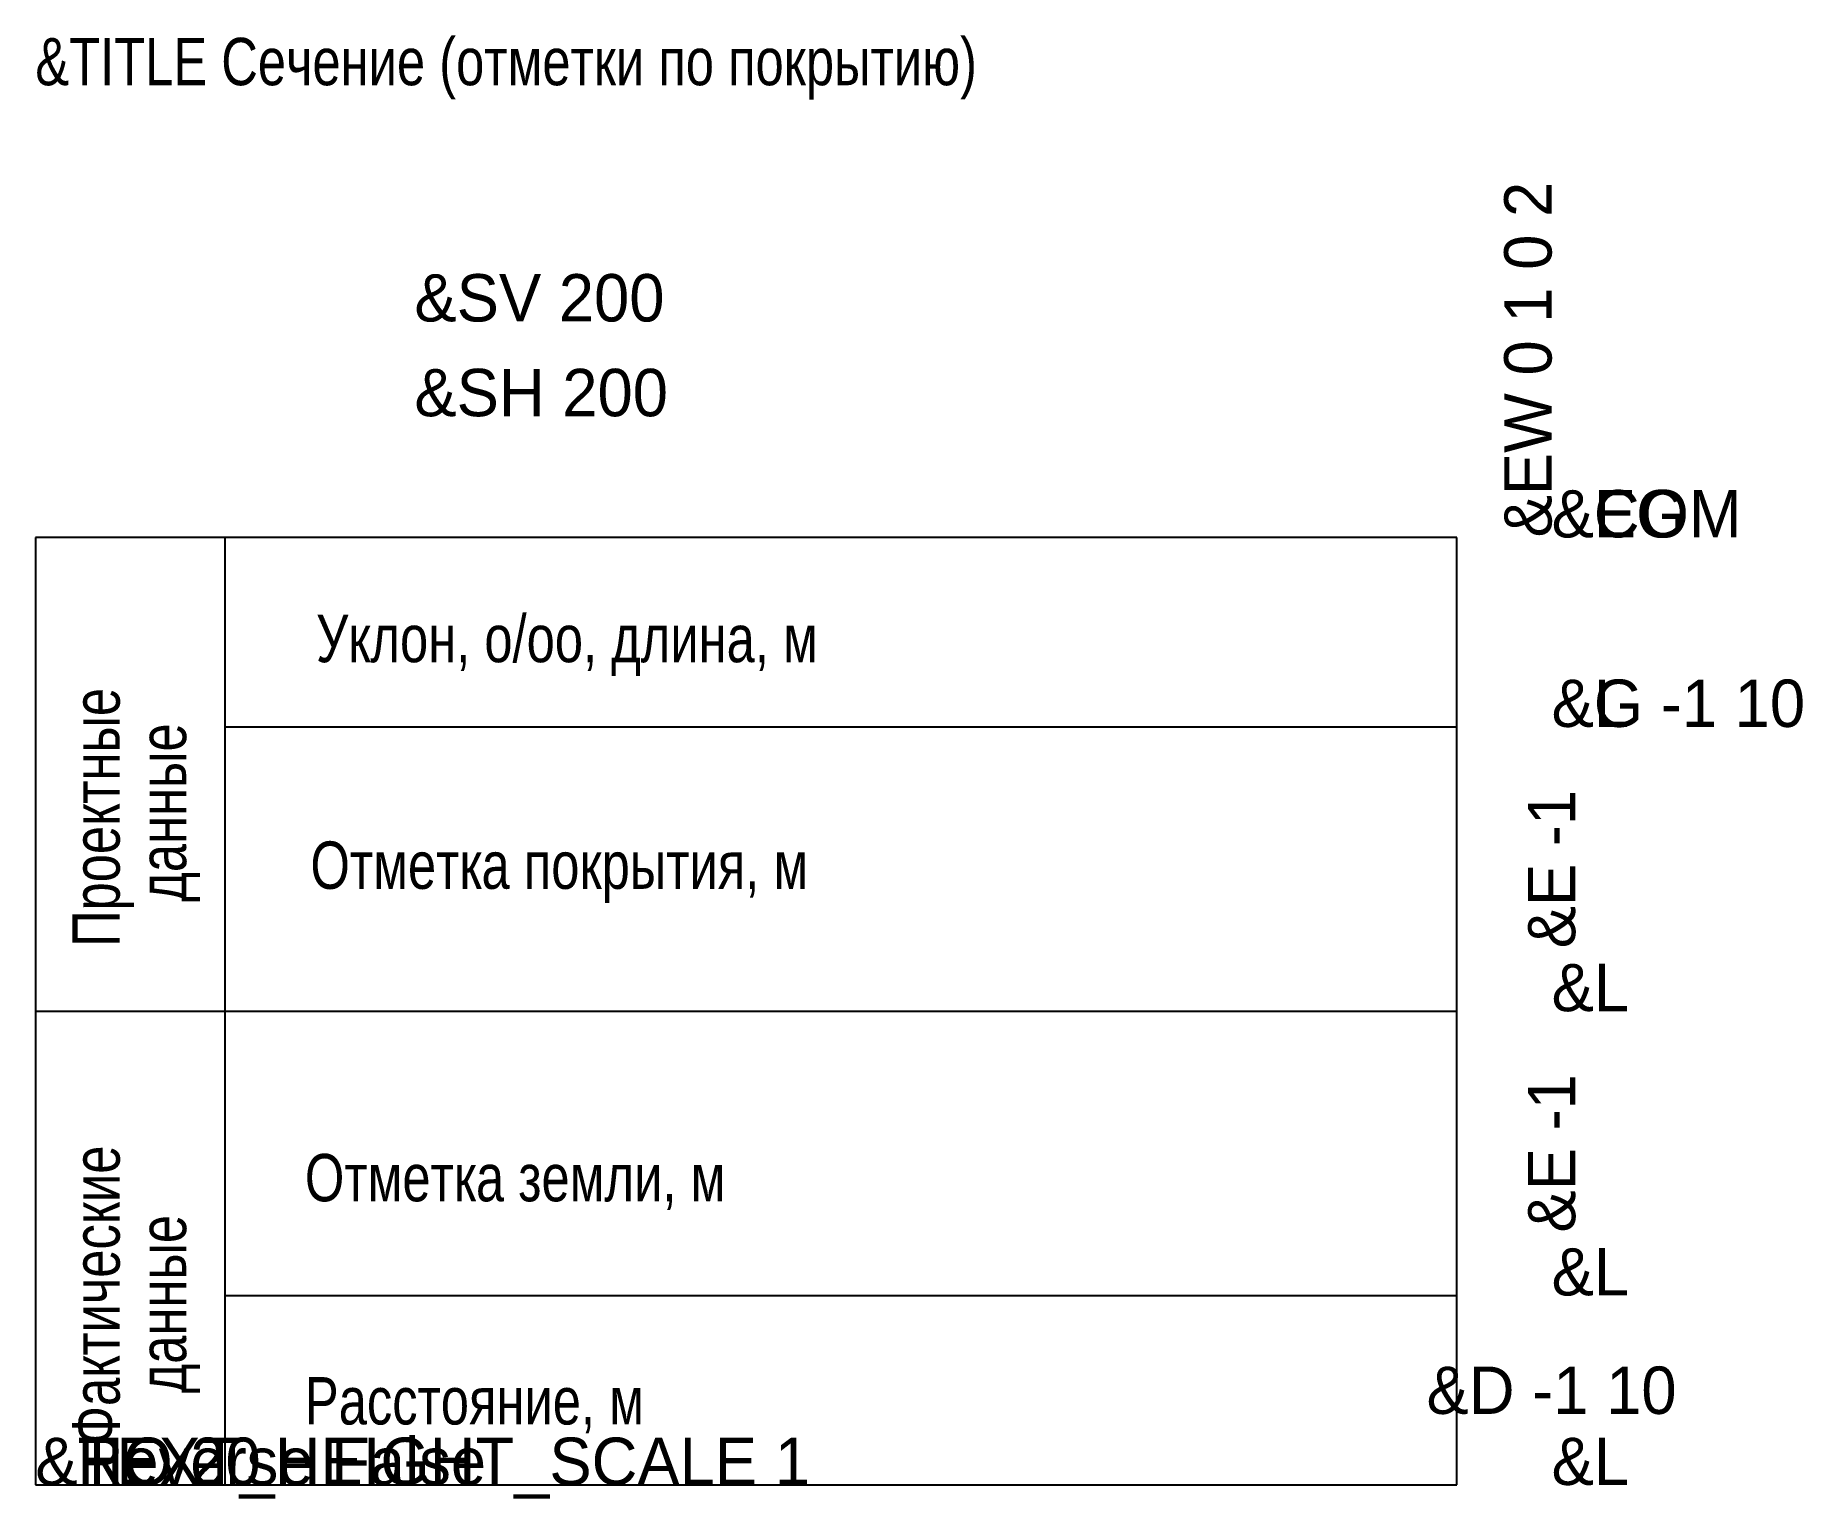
# Model space of a CAD drawing. Extents: x 0 to 93.2, y -0.7 to 76.5.
import ezdxf
from ezdxf.enums import TextEntityAlignment as Align

# ---------------------------------------------------------------- set-up
doc = ezdxf.new("R2010")
doc.units = 0
for name, color, linetype in [('Коммуникации', 7, 'Continuous'), ('Сечение', 3, 'Continuous'), ('Таблица', 7, 'Continuous')]:
    doc.layers.add(name, color=color, linetype=linetype)
doc.styles.get("Standard").update_dxf_attribs({"font": 'txt', "height": 2.5})

msp = doc.modelspace()

# ---------------------------------------------------------------- linework, layer by layer
at = {"layer": 'Таблица', "linetype": 'Continuous', "flags": 128}
for points in [[(75, 50), (0, 50)], [(0, 50), (0, 0)], [(10, 50), (10, 0)], [(75, 0), (75, 50)], [(10, 40), (75, 40)], [(0, 25), (75, 25)], [(10, 10), (75, 10)], [(0, 0), (75, 0)]]:
    msp.add_lwpolyline(points, dxfattribs=at)

# ---------------------------------------------------------------- texts
at = {"width": 0.8}
msp.add_text('&TITLE Сечение (отметки по покрытию)', height=2.5, dxfattribs=at).set_placement((0, 73.861))
for s, p in [('&G -1 10', (80, 40)), ('&Reverse False', (0, 0)), ('&HO 20', (0, 0)), ('&TEXT_HEIGHT_SCALE 1', (0, 0))]:
    msp.add_text(s, height=2.5).set_placement(p)
for p in [(80, 32.5), (80, 17.5)]:
    msp.add_text('&E -1', height=2.5, rotation=90).set_placement(p, align=Align.MIDDLE_CENTER)
msp.add_text('&D -1 10', height=2.5).set_placement((80, 5), align=Align.MIDDLE_CENTER)
at = {"layer": 'Коммуникации'}
msp.add_text('&COM', height=2.5, dxfattribs=at).set_placement((80, 50))
at = {"layer": 'Сечение'}
msp.add_text('&EG', height=2.5, dxfattribs=at).set_placement((80, 50))
at = {"layer": 'Таблица'}
msp.add_text('&EW 0 1 0 2', height=2.5, rotation=90, dxfattribs=at).set_placement((80, 50))
for s, p in [('&SV 200', (20, 61.395)), ('&SH 200', (20, 56.395)), ('&L', (80, 50)), ('&L', (80, 40)), ('&L', (80, 40)), ('&L', (80, 25)), ('&L', (80, 10)), ('&L', (80, 0))]:
    msp.add_text(s, height=2.5, dxfattribs=at).set_placement(p)
at = {"layer": 'Таблица', "width": 0.8}
for s, p in [('Уклон, o/oo, длина, м', (14.811, 43.416)), ('Отметка покрытия, м', (14.516, 31.456)), ('Отметка земли, м', (14.222, 14.968)), ('Расстояние, м', (14.222, 3.191))]:
    msp.add_text(s, height=2.5, dxfattribs=at).set_placement(p)
for s, p in [('Проектные', (4.453, 28.393)), ('данные', (7.959, 30.78)), ('Фактические', (4.453, 2.133)), ('данные', (7.959, 4.838))]:
    msp.add_text(s, height=2.5, rotation=90, dxfattribs=at).set_placement(p)

doc.saveas('drawing.dxf')
